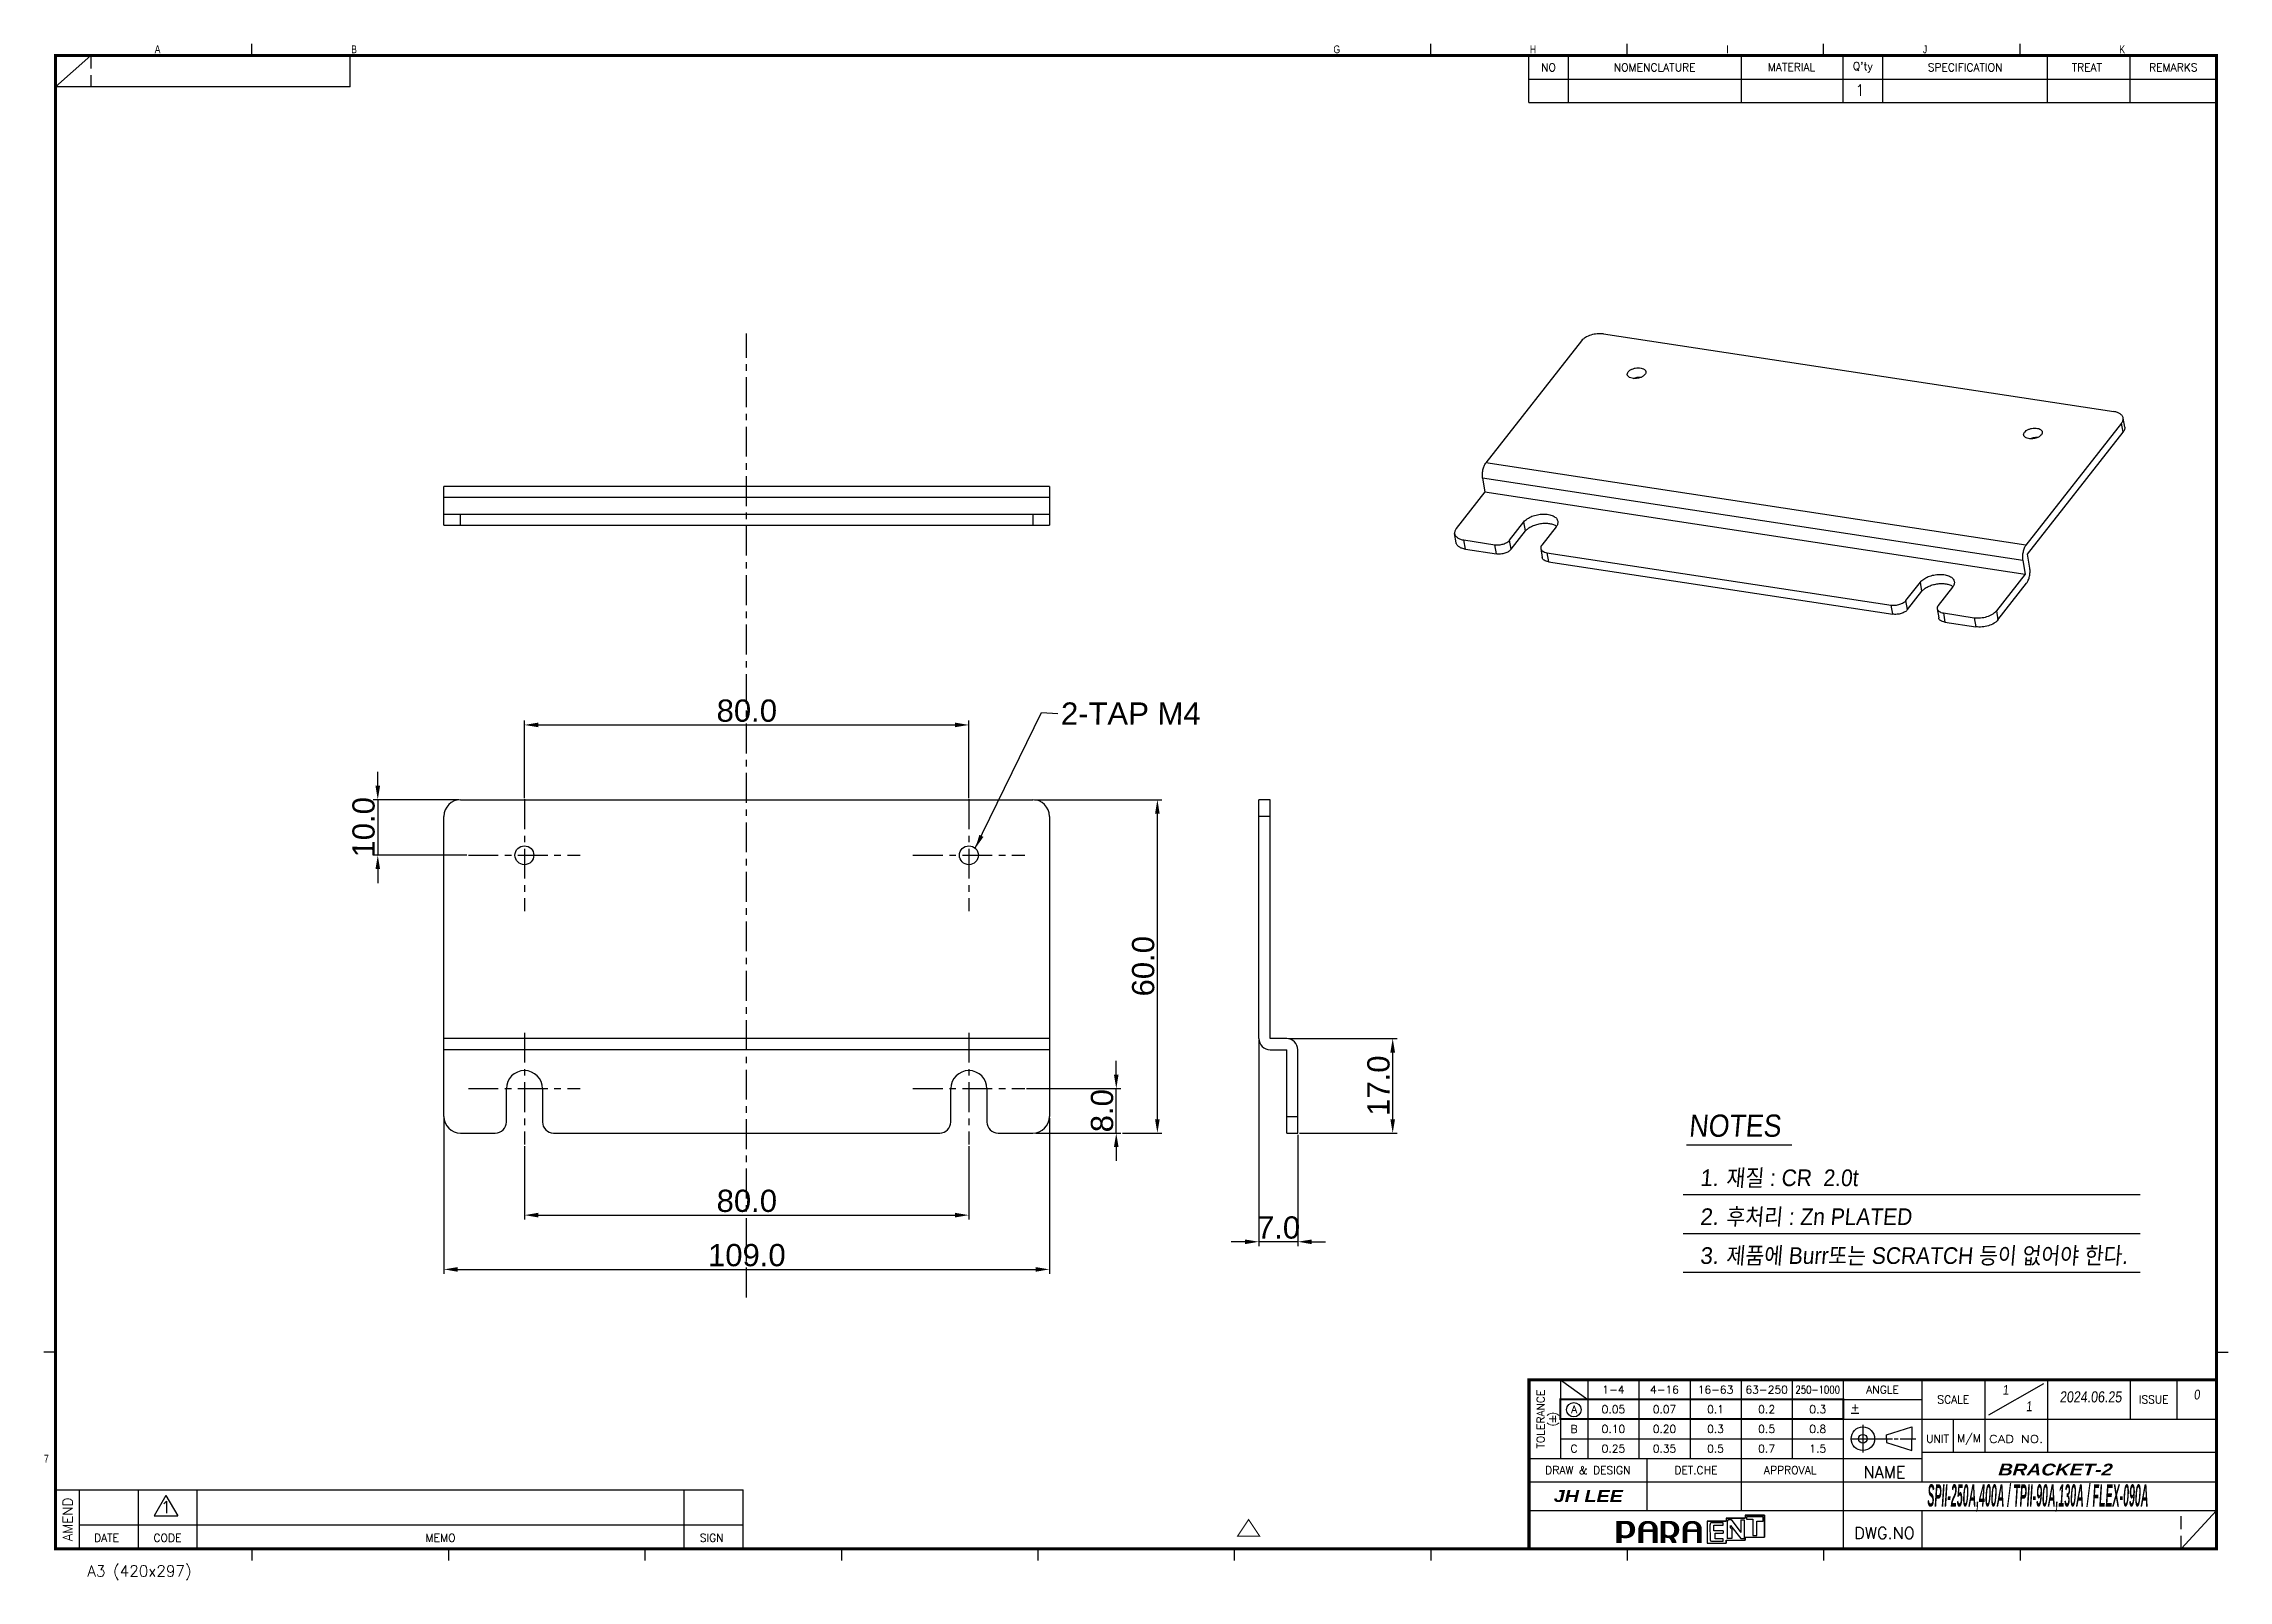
# Model space of a CAD drawing. Extents: x -425 to 6552, y -3049 to 3105.
# Drawn here: x 6159.3 to 6552.4, y -2554.1 to -2277.6 of the extents above; entities that cross this region are included whole.
import ezdxf
from ezdxf.enums import TextEntityAlignment as Align

# ---------------------------------------------------------------- set-up
doc = ezdxf.new("R2010")
doc.units = 0
doc.header["$PDMODE"] = 3
doc.header["$PDSIZE"] = 1.5
doc.linetypes.add('CENTER', pattern=[17.8, 10.75, -2.35, 2.35, -2.35])
doc.linetypes.add('HIDDEN', pattern=[3.525, 2.35, -1.175])
doc.layers.get('0').update_dxf_attribs({"linetype": 'CONTINUOUS'})
doc.layers.get('DEFPOINTS').update_dxf_attribs({"linetype": 'CONTINUOUS'})
for name, color, linetype in [('2', 2, 'CONTINUOUS'), ('3', 112, 'CENTER'), ('DIM', 1, 'CONTINUOUS')]:
    doc.layers.add(name, color=color, linetype=linetype)
doc.styles.add('A', font='GOTHIC.TTF')
doc.styles.add('HANGUL1', font='arial.ttf', dxfattribs={"width": 0.8, "oblique": 5, "height": 2.5})
doc.styles.add('N', font='arialbi.ttf', dxfattribs={"width": 0.8, "oblique": 5})
doc.styles.add('OMI-1', font='arial.ttf', dxfattribs={"oblique": 1})
doc.styles.add('SIM', font='simplex')
doc.styles.get("Standard").update_dxf_attribs({"font": 'gulim.ttc', "width": 0.8, "height": 2})
doc.dimstyles.new('1', dxfattribs={"dimtxt": 4, "dimasz": 2.5, "dimexe": 0.8, "dimexo": 0.3, "dimgap": 0.5, "dimtad": 1, "dimtoh": 1, "dimdec": 1, "dimzin": 0, "dimtxsty": 'OMI-1', "dimcen": 0, "dimclrd": 256, "dimclre": 256, "dimclrt": 256, "dimazin": 3, "dimtfac": 0.8, "dimtdec": 1, "dimtix": 1, "dimtmove": 0, "dimatfit": 3, "dimtolj": 1, "dimtzin": 0})

# ---------------------------------------------------------------- blocks, each defined once
blk = doc.blocks.new('L1')
at = {"const_width": 0.3}
blk.add_lwpolyline([(0, 10), (0, 5), (72, 5), (72, 10), (0, 10)], dxfattribs=at)
blk.add_circle((3.44, 7.38), 1.84)
blk = doc.blocks.new('*D8439')
at = {"layer": 'DEFPOINTS', "color": 0}
for p in [(6325.79, -2400.23), (6245.79, -2413.68), (6325.79, -2413.68)]:
    blk.add_point(p, dxfattribs=at)
at = {"layer": 'DIM'}
for p, q in [((6245.79, -2413.38), (6245.79, -2399.43)), ((6248.29, -2400.23), (6323.29, -2400.23)), ((6325.79, -2413.38), (6325.79, -2399.43))]:
    blk.add_line(p, q, dxfattribs=at)
for points in [[(6248.29, -2399.81), (6248.29, -2400.64), (6245.79, -2400.23)], [(6323.29, -2400.64), (6323.29, -2399.81), (6325.79, -2400.23)]]:
    blk.add_solid(points, dxfattribs=at)
at = {"layer": 'DIM', "insert": (6285.79, -2397.68), "char_height": 4, "attachment_point": 5, "style": 'OMI-1'}
blk.add_mtext('\\A1;80.0', dxfattribs=at)
blk = doc.blocks.new('*D8440')
at = {"layer": 'DEFPOINTS', "color": 0}
for p in [(6245.79, -2475.74), (6325.79, -2475.74), (6325.79, -2488.44)]:
    blk.add_point(p, dxfattribs=at)
at = {"layer": 'DIM'}
for p, q in [((6245.79, -2476.04), (6245.79, -2489.24)), ((6325.79, -2476.04), (6325.79, -2489.24)), ((6248.29, -2488.44), (6323.29, -2488.44))]:
    blk.add_line(p, q, dxfattribs=at)
for points in [[(6248.29, -2488.02), (6248.29, -2488.85), (6245.79, -2488.44)], [(6323.29, -2488.85), (6323.29, -2488.02), (6325.79, -2488.44)]]:
    blk.add_solid(points, dxfattribs=at)
at = {"layer": 'DIM', "insert": (6285.79, -2485.89), "char_height": 4, "attachment_point": 5, "style": 'OMI-1'}
blk.add_mtext('\\A1;80.0', dxfattribs=at)
blk = doc.blocks.new('*D8441')
at = {"layer": 'DEFPOINTS', "color": 0}
for p in [(6231.29, -2470.68), (6340.29, -2470.68), (6340.29, -2498.2)]:
    blk.add_point(p, dxfattribs=at)
at = {"layer": 'DIM'}
for p, q in [((6231.29, -2470.98), (6231.29, -2499)), ((6340.29, -2470.98), (6340.29, -2499)), ((6233.79, -2498.2), (6337.79, -2498.2))]:
    blk.add_line(p, q, dxfattribs=at)
for points in [[(6233.79, -2497.79), (6233.79, -2498.62), (6231.29, -2498.2)], [(6337.79, -2498.62), (6337.79, -2497.79), (6340.29, -2498.2)]]:
    blk.add_solid(points, dxfattribs=at)
at = {"layer": 'DIM', "insert": (6285.79, -2495.66), "char_height": 4, "attachment_point": 5, "style": 'OMI-1'}
blk.add_mtext('\\A1;109.0', dxfattribs=at)
blk = doc.blocks.new('*D8442')
at = {"layer": 'DEFPOINTS', "color": 0}
for p in [(6335.85, -2465.68), (6352.31, -2465.68), (6337.51, -2473.68)]:
    blk.add_point(p, dxfattribs=at)
at = {"layer": 'DIM'}
for p, q in [((6352.31, -2463.18), (6352.31, -2460.68)), ((6336.15, -2465.68), (6353.11, -2465.68)), ((6352.31, -2473.68), (6352.31, -2465.68)), ((6337.81, -2473.68), (6353.11, -2473.68)), ((6352.31, -2476.18), (6352.31, -2478.68))]:
    blk.add_line(p, q, dxfattribs=at)
for points in [[(6351.89, -2463.18), (6352.72, -2463.18), (6352.31, -2465.68)], [(6352.72, -2476.18), (6351.89, -2476.18), (6352.31, -2473.68)]]:
    blk.add_solid(points, dxfattribs=at)
at = {"layer": 'DIM', "insert": (6349.77, -2469.68), "char_height": 4, "attachment_point": 5, "rotation": 90, "style": 'OMI-1'}
blk.add_mtext('\\A1;8.0', dxfattribs=at)
blk = doc.blocks.new('*D8443')
at = {"layer": 'DEFPOINTS', "color": 0}
for p in [(6337.29, -2413.68), (6359.71, -2413.68), (6353.11, -2473.68)]:
    blk.add_point(p, dxfattribs=at)
at = {"layer": 'DIM'}
for p, q in [((6337.59, -2413.68), (6360.51, -2413.68)), ((6359.71, -2471.18), (6359.71, -2416.18)), ((6353.41, -2473.68), (6360.51, -2473.68))]:
    blk.add_line(p, q, dxfattribs=at)
for points in [[(6360.12, -2416.18), (6359.29, -2416.18), (6359.71, -2413.68)], [(6359.29, -2471.18), (6360.12, -2471.18), (6359.71, -2473.68)]]:
    blk.add_solid(points, dxfattribs=at)
at = {"layer": 'DIM', "insert": (6357.17, -2443.68), "char_height": 4, "attachment_point": 5, "rotation": 90, "style": 'OMI-1'}
blk.add_mtext('\\A1;60.0', dxfattribs=at)
blk = doc.blocks.new('*D8444')
at = {"layer": 'DEFPOINTS', "color": 0}
for p in [(6234.29, -2413.68), (6219.4, -2423.68), (6235.72, -2423.68)]:
    blk.add_point(p, dxfattribs=at)
at = {"layer": 'DIM'}
for p, q in [((6219.4, -2411.18), (6219.4, -2408.68)), ((6233.99, -2413.68), (6218.6, -2413.68)), ((6219.4, -2413.68), (6219.4, -2423.68)), ((6235.42, -2423.68), (6218.6, -2423.68)), ((6219.4, -2426.18), (6219.4, -2428.68))]:
    blk.add_line(p, q, dxfattribs=at)
for points in [[(6218.99, -2411.18), (6219.82, -2411.18), (6219.4, -2413.68)], [(6219.82, -2426.18), (6218.99, -2426.18), (6219.4, -2423.68)]]:
    blk.add_solid(points, dxfattribs=at)
at = {"layer": 'DIM', "insert": (6216.86, -2418.68), "char_height": 4, "attachment_point": 5, "rotation": 90, "style": 'OMI-1'}
blk.add_mtext('\\A1;10.0', dxfattribs=at)
blk = doc.blocks.new('*D8445')
at = {"layer": 'DEFPOINTS', "color": 0}
for p in [(6377.98, -2456.68), (6384.98, -2473.68), (6377.98, -2493.23)]:
    blk.add_point(p, dxfattribs=at)
at = {"layer": 'DIM'}
for p, q in [((6377.98, -2456.98), (6377.98, -2494.03)), ((6384.98, -2473.98), (6384.98, -2494.03)), ((6375.48, -2493.23), (6372.98, -2493.23)), ((6384.98, -2493.23), (6377.98, -2493.23)), ((6387.48, -2493.23), (6389.98, -2493.23))]:
    blk.add_line(p, q, dxfattribs=at)
for points in [[(6375.48, -2493.65), (6375.48, -2492.82), (6377.98, -2493.23)], [(6387.48, -2492.82), (6387.48, -2493.65), (6384.98, -2493.23)]]:
    blk.add_solid(points, dxfattribs=at)
at = {"layer": 'DIM', "insert": (6381.48, -2490.69), "char_height": 4, "attachment_point": 5, "style": 'OMI-1'}
blk.add_mtext('\\A1;7.0', dxfattribs=at)
blk = doc.blocks.new('*D8446')
at = {"layer": 'DEFPOINTS', "color": 0}
for p in [(6382.98, -2456.68), (6402.06, -2456.68), (6384.98, -2473.68)]:
    blk.add_point(p, dxfattribs=at)
at = {"layer": 'DIM'}
for p, q in [((6383.28, -2456.68), (6402.86, -2456.68)), ((6402.06, -2471.18), (6402.06, -2459.18)), ((6385.28, -2473.68), (6402.86, -2473.68))]:
    blk.add_line(p, q, dxfattribs=at)
for points in [[(6402.48, -2459.18), (6401.64, -2459.18), (6402.06, -2456.68)], [(6401.64, -2471.18), (6402.48, -2471.18), (6402.06, -2473.68)]]:
    blk.add_solid(points, dxfattribs=at)
at = {"layer": 'DIM', "insert": (6399.52, -2465.18), "char_height": 4, "attachment_point": 5, "rotation": 90, "style": 'OMI-1'}
blk.add_mtext('\\A1;17.0', dxfattribs=at)

msp = doc.modelspace()

# ---------------------------------------------------------------- hatches: boundary and pattern name
h = msp.add_hatch(color=256)
edge = h.paths.add_edge_path()
edge.add_spline(control_points=[(6444.56, -2545.79), (6444.41, -2545.96), (6444.19, -2546.07), (6443.85, -2546.07), (6443.77, -2546.07), (6443.65, -2546.06), (6443.5, -2546.03), (6443.36, -2546), (6443.28, -2545.92), (6443.24, -2545.89), (6443.24, -2545.83), (6443.24, -2544.1), (6443.24, -2544), (6443.34, -2544), (6443.88, -2544), (6443.88, -2544), (6444.2, -2544), (6444.41, -2544.08), (6444.56, -2544.26), (6444.71, -2544.43), (6444.76, -2544.73), (6444.76, -2544.99), (6444.76, -2545.26), (6444.71, -2545.62), (6444.56, -2545.79)], knot_values=[0, 0, 0, 0, 1, 1, 1, 2, 2, 2, 3, 3, 3, 4, 4, 4, 5, 5, 5, 6, 6, 6, 7, 7, 7, 8, 8, 8, 8], degree=3, periodic=0)
edge = h.paths.add_edge_path(flags=16)
edge.add_spline(control_points=[(6443.91, -2543.46), (6443.91, -2543.46), (6442.45, -2543.46), (6442.45, -2543.46), (6442.45, -2543.46), (6442.31, -2543.46), (6442.31, -2543.46), (6442.31, -2543.46), (6442.31, -2547.46), (6442.31, -2547.46), (6442.31, -2547.46), (6443.24, -2547.46), (6443.24, -2547.46), (6443.24, -2547.46), (6443.24, -2546.62), (6443.24, -2546.49), (6443.34, -2546.52), (6443.46, -2546.58), (6443.88, -2546.6), (6444.33, -2546.61), (6444.99, -2546.46), (6445.28, -2546.11), (6445.56, -2545.77), (6445.7, -2545.4), (6445.7, -2545), (6445.7, -2544.53), (6445.54, -2544.14), (6445.22, -2543.82), (6444.91, -2543.51), (6444.47, -2543.46), (6443.91, -2543.46)], knot_values=[0, 0, 0, 0, 1, 1, 1, 2, 2, 2, 3, 3, 3, 4, 4, 4, 5, 5, 5, 6, 6, 6, 7, 7, 7, 8, 8, 8, 9, 9, 9, 10, 10, 10, 10], degree=3, periodic=0)
h = msp.add_hatch(color=256)
edge = h.paths.add_edge_path()
edge.add_spline(control_points=[(6448.86, -2544.97), (6448.76, -2544.97), (6447.17, -2544.97), (6447.16, -2544.97), (6447.16, -2544.97), (6447.16, -2544.96), (6447.16, -2544.96), (6447.16, -2544.74), (6447.22, -2544.36), (6447.35, -2544.2), (6447.48, -2544.06), (6447.7, -2543.94), (6448, -2543.94), (6448.29, -2543.94), (6448.49, -2544.03), (6448.64, -2544.18), (6448.78, -2544.32), (6448.86, -2544.74), (6448.86, -2544.96), (6448.86, -2544.96), (6448.86, -2544.97), (6448.86, -2544.97)], knot_values=[0, 0, 0, 0, 1, 1, 1, 2, 2, 2, 3, 3, 3, 4, 4, 4, 5, 5, 5, 6, 6, 6, 7, 7, 7, 7], degree=3, periodic=0)
edge = h.paths.add_edge_path(flags=16)
edge.add_spline(control_points=[(6448, -2543.46), (6447.36, -2543.46), (6446.96, -2543.62), (6446.69, -2543.94), (6446.42, -2544.26), (6446.28, -2544.52), (6446.28, -2544.9), (6446.28, -2544.9), (6446.28, -2547.46), (6446.28, -2547.46), (6446.28, -2547.46), (6447.16, -2547.46), (6447.16, -2547.46), (6447.16, -2547.46), (6447.16, -2546.26), (6447.16, -2545.48), (6447.17, -2545.48), (6448.76, -2545.48), (6448.86, -2545.48), (6448.86, -2545.58), (6448.86, -2547.46), (6448.86, -2547.46), (6448.86, -2547.46), (6449.74, -2547.46), (6449.74, -2547.46), (6449.74, -2547.46), (6449.74, -2544.9), (6449.74, -2544.9), (6449.74, -2544.52), (6449.6, -2544.26), (6449.33, -2543.94), (6449.06, -2543.62), (6448.63, -2543.46), (6448, -2543.46)], knot_values=[0, 0, 0, 0, 1, 1, 1, 2, 2, 2, 3, 3, 3, 4, 4, 4, 5, 5, 5, 6, 6, 6, 7, 7, 7, 8, 8, 8, 9, 9, 9, 10, 10, 10, 11, 11, 11, 11], degree=3, periodic=0)
h = msp.add_hatch(color=256)
edge = h.paths.add_edge_path()
edge.add_spline(control_points=[(6452.47, -2545.83), (6452.29, -2546), (6452.07, -2546.09), (6451.76, -2546.09), (6451.67, -2546.09), (6451.56, -2546.07), (6451.46, -2546.04), (6451.36, -2546), (6451.17, -2545.9), (6451.14, -2545.88), (6451.14, -2545.82), (6451.14, -2544.07), (6451.14, -2543.97), (6451.24, -2543.97), (6451.84, -2543.97), (6451.84, -2543.97), (6452.12, -2543.97), (6452.28, -2544.11), (6452.46, -2544.29), (6452.63, -2544.47), (6452.72, -2544.77), (6452.72, -2545.01), (6452.72, -2545.28), (6452.66, -2545.66), (6452.47, -2545.83)], knot_values=[0, 0, 0, 0, 1, 1, 1, 2, 2, 2, 3, 3, 3, 4, 4, 4, 5, 5, 5, 6, 6, 6, 7, 7, 7, 8, 8, 8, 8], degree=3, periodic=0)
edge = h.paths.add_edge_path(flags=16)
edge.add_spline(control_points=[(6451.87, -2543.46), (6451.87, -2543.46), (6450.4, -2543.46), (6450.4, -2543.46), (6450.4, -2543.46), (6450.26, -2543.46), (6450.26, -2543.46), (6450.26, -2543.46), (6450.26, -2547.46), (6450.26, -2547.46), (6450.26, -2547.46), (6451.14, -2547.46), (6451.14, -2547.46), (6451.14, -2547.46), (6451.14, -2546.59), (6451.14, -2546.46), (6451.24, -2546.49), (6451.34, -2546.51), (6451.42, -2546.53), (6451.42, -2546.53), (6451.7, -2546.56), (6451.77, -2546.57), (6451.91, -2546.67), (6452.03, -2546.87), (6452.12, -2547.01), (6452.21, -2547.15), (6452.32, -2547.46), (6452.32, -2547.46), (6452.32, -2547.46), (6453.16, -2547.46), (6453.16, -2547.46), (6453.16, -2547.46), (6453.05, -2546.99), (6452.93, -2546.8), (6452.86, -2546.69), (6452.76, -2546.58), (6452.63, -2546.47), (6452.89, -2546.36), (6453.14, -2546.2), (6453.31, -2545.99), (6453.54, -2545.72), (6453.63, -2545.39), (6453.63, -2545.02), (6453.63, -2544.52), (6453.49, -2544.22), (6453.17, -2543.91), (6452.84, -2543.61), (6452.41, -2543.46), (6451.87, -2543.46)], knot_values=[0, 0, 0, 0, 1, 1, 1, 2, 2, 2, 3, 3, 3, 4, 4, 4, 5, 5, 5, 6, 6, 6, 7, 7, 7, 8, 8, 8, 9, 9, 9, 10, 10, 10, 11, 11, 11, 12, 12, 12, 13, 13, 13, 14, 14, 14, 15, 15, 15, 16, 16, 16, 16], degree=3, periodic=0)
h = msp.add_hatch(color=256)
edge = h.paths.add_edge_path()
edge.add_spline(control_points=[(6456.82, -2544.97), (6456.71, -2544.97), (6455.12, -2544.97), (6455.11, -2544.97), (6455.11, -2544.97), (6455.11, -2544.96), (6455.11, -2544.96), (6455.11, -2544.74), (6455.17, -2544.36), (6455.31, -2544.2), (6455.43, -2544.06), (6455.66, -2543.94), (6455.95, -2543.94), (6456.24, -2543.94), (6456.45, -2544.03), (6456.59, -2544.18), (6456.74, -2544.32), (6456.82, -2544.74), (6456.82, -2544.96), (6456.82, -2544.96), (6456.82, -2544.97), (6456.82, -2544.97)], knot_values=[0, 0, 0, 0, 1, 1, 1, 2, 2, 2, 3, 3, 3, 4, 4, 4, 5, 5, 5, 6, 6, 6, 7, 7, 7, 7], degree=3, periodic=0)
edge = h.paths.add_edge_path(flags=16)
edge.add_spline(control_points=[(6455.95, -2543.46), (6455.32, -2543.46), (6454.91, -2543.62), (6454.64, -2543.94), (6454.37, -2544.26), (6454.24, -2544.52), (6454.24, -2544.9), (6454.24, -2544.9), (6454.24, -2547.46), (6454.24, -2547.46), (6454.24, -2547.46), (6455.11, -2547.46), (6455.11, -2547.46), (6455.11, -2547.46), (6455.11, -2546.26), (6455.11, -2545.48), (6455.12, -2545.48), (6456.71, -2545.48), (6456.82, -2545.48), (6456.82, -2545.58), (6456.82, -2547.46), (6456.82, -2547.46), (6456.82, -2547.46), (6457.69, -2547.46), (6457.69, -2547.46), (6457.69, -2547.46), (6457.69, -2544.9), (6457.69, -2544.9), (6457.69, -2544.52), (6457.56, -2544.26), (6457.29, -2543.94), (6457.02, -2543.62), (6456.59, -2543.46), (6455.95, -2543.46)], knot_values=[0, 0, 0, 0, 1, 1, 1, 2, 2, 2, 3, 3, 3, 4, 4, 4, 5, 5, 5, 6, 6, 6, 7, 7, 7, 8, 8, 8, 9, 9, 9, 10, 10, 10, 11, 11, 11, 11], degree=3, periodic=0)

# ---------------------------------------------------------------- linework, layer by layer
for p, q in [((6161.4, -2285.42), (6167.76, -2279.76)), ((6196.75, -2279.76), (6196.75, -2277.64)), ((6214.43, -2285.42), (6214.43, -2279.76)), ((6408.9, -2279.76), (6408.9, -2277.64)), ((6426.58, -2288.25), (6426.58, -2279.76)), ((6433.65, -2279.76), (6433.65, -2288.25)), ((6444.25, -2279.76), (6444.25, -2277.64)), ((6464.76, -2279.76), (6464.76, -2288.25)), ((6479.61, -2279.76), (6479.61, -2277.64)), ((6483.15, -2288.25), (6483.15, -2279.76)), ((6490.22, -2279.76), (6490.22, -2288.25)), ((6514.97, -2279.76), (6514.97, -2277.64)), ((6519.92, -2288.25), (6519.92, -2279.76)), ((6534.77, -2288.25), (6534.77, -2279.76)), ((6426.58, -2284.01), (6550.33, -2284.01)), ((6214.43, -2285.42), (6161.4, -2285.42)), ((6426.58, -2288.25), (6550.33, -2288.25)), ((6454.31, -2484.72), (6536.58, -2484.72)), ((6454.31, -2491.72), (6536.58, -2491.72)), ((6454.31, -2498.72), (6536.58, -2498.72)), ((6161.4, -2513.12), (6159.28, -2513.12)), ((6550.33, -2513.12), (6552.45, -2513.12)), ((6432.23, -2518.07), (6437.18, -2521.61)), ((6432.23, -2518.07), (6432.23, -2532.21)), ((6437.18, -2518.07), (6437.18, -2532.21)), ((6446.38, -2518.07), (6446.38, -2532.21)), ((6455.57, -2518.07), (6455.57, -2532.21)), ((6464.76, -2518.07), (6464.76, -2541.61)), ((6473.95, -2518.07), (6473.95, -2532.21)), ((6483.15, -2518.07), (6483.15, -2548.48)), ((6497.29, -2518.07), (6497.29, -2536.46)), ((6508.6, -2518.07), (6508.6, -2531.11)), ((6519.21, -2518.78), (6509.31, -2524.43)), ((6519.92, -2518.07), (6519.92, -2531.11)), ((6534.77, -2518.07), (6534.77, -2525.14)), ((6543.25, -2525.14), (6543.25, -2518.07)), ((6432.23, -2521.61), (6497.29, -2521.61)), ((6484.56, -2524.08), (6485.98, -2524.08)), ((6432.23, -2525.14), (6550.33, -2525.14)), ((6486.68, -2526.2), (6486.68, -2531.15)), ((6490.93, -2527.97), (6495.52, -2526.56)), ((6490.93, -2528.68), (6490.93, -2527.97)), ((6495.52, -2526.56), (6495.52, -2528.68)), ((6502.95, -2525.14), (6502.95, -2531.11)), ((6432.23, -2528.68), (6483.15, -2528.68)), ((6484.56, -2528.68), (6491.99, -2528.68)), ((6490.93, -2528.68), (6490.93, -2529.38)), ((6490.93, -2529.38), (6495.52, -2530.8)), ((6492.34, -2528.68), (6493.05, -2528.68)), ((6493.4, -2528.68), (6496.23, -2528.68)), ((6495.52, -2530.8), (6495.52, -2528.68)), ((6497.29, -2531.11), (6550.33, -2531.11)), ((6426.58, -2532.21), (6497.29, -2532.21)), ((6447.79, -2532.21), (6447.79, -2541.61)), ((6161.4, -2537.87), (6285.15, -2537.87)), ((6165.64, -2537.87), (6165.64, -2548.48)), ((6176.25, -2537.87), (6176.25, -2548.48)), ((6181.27, -2538.86), (6179.15, -2542.57)), ((6181.27, -2538.86), (6183.39, -2542.57)), ((6186.85, -2537.87), (6186.85, -2548.48)), ((6274.54, -2548.48), (6274.54, -2537.87)), ((6285.15, -2548.48), (6285.15, -2537.87)), ((6426.58, -2536.46), (6483.15, -2536.46)), ((6483.15, -2536.46), (6550.33, -2536.46)), ((6179.15, -2542.57), (6183.39, -2542.57)), ((6426.58, -2541.61), (6550.33, -2541.61)), ((6462.08, -2543.48), (6458.63, -2543.48)), ((6458.63, -2543.48), (6458.63, -2547.46)), ((6461.54, -2543.81), (6459.45, -2543.81)), ((6461.54, -2544.23), (6461.54, -2543.81)), ((6465.52, -2542.95), (6462.08, -2542.95)), ((6462.08, -2542.95), (6462.08, -2543.48)), ((6462.28, -2543.5), (6462.28, -2546.61)), ((6462.56, -2543.21), (6462.97, -2543.21)), ((6462.97, -2543.21), (6464.73, -2545.55)), ((6464.72, -2543.26), (6465.32, -2543.26)), ((6464.72, -2543.26), (6464.73, -2545.55)), ((6465.32, -2543.26), (6465.32, -2546.61)), ((6468.97, -2542.42), (6465.52, -2542.42)), ((6465.52, -2542.42), (6465.52, -2542.95)), ((6468.76, -2542.71), (6465.74, -2542.71)), ((6465.74, -2542.71), (6465.74, -2543.14)), ((6465.74, -2543.14), (6466.89, -2543.14)), ((6466.89, -2543.14), (6466.9, -2546.1)), ((6467.59, -2546.1), (6467.6, -2543.53)), ((6467.6, -2543.53), (6468.76, -2543.53)), ((6468.76, -2543.53), (6468.76, -2542.71)), ((6468.97, -2546.39), (6468.97, -2542.42)), ((6497.29, -2541.61), (6497.29, -2548.48)), ((6543.96, -2548.48), (6550.33, -2541.61)), ((6285.15, -2544.23), (6165.64, -2544.23)), ((6458.63, -2547.46), (6462.08, -2547.46)), ((6459.16, -2544.09), (6459.17, -2546.84)), ((6459.45, -2547.12), (6461.54, -2547.12)), ((6459.84, -2545.26), (6459.84, -2544.23)), ((6459.84, -2544.23), (6461.54, -2544.23)), ((6461.54, -2545.26), (6459.84, -2545.26)), ((6460.12, -2546.7), (6460.12, -2545.68)), ((6460.12, -2545.68), (6461.54, -2545.68)), ((6461.54, -2546.7), (6460.12, -2546.7)), ((6461.54, -2545.26), (6461.54, -2545.68)), ((6461.54, -2547.12), (6461.54, -2546.7)), ((6462.08, -2547.46), (6462.08, -2546.93)), ((6462.08, -2546.93), (6465.52, -2546.93)), ((6463.11, -2546.61), (6462.28, -2546.61)), ((6462.88, -2544.26), (6464.72, -2546.62)), ((6462.88, -2544.69), (6462.88, -2544.26)), ((6462.88, -2544.69), (6463.1, -2544.96)), ((6463.1, -2544.96), (6463.11, -2546.61)), ((6464.72, -2546.62), (6465.32, -2546.61)), ((6465.52, -2546.93), (6465.52, -2546.39)), ((6465.52, -2546.39), (6468.97, -2546.39)), ((6466.9, -2546.1), (6467.59, -2546.1)), ((6196.75, -2548.48), (6196.75, -2550.6)), ((6232.11, -2548.48), (6232.11, -2550.6)), ((6267.47, -2548.48), (6267.47, -2550.6)), ((6302.83, -2548.48), (6302.83, -2550.6)), ((6338.18, -2548.48), (6338.18, -2550.6)), ((6373.54, -2548.48), (6373.54, -2550.6)), ((6408.9, -2548.48), (6408.9, -2550.6)), ((6444.25, -2548.48), (6444.25, -2550.6)), ((6479.61, -2548.48), (6479.61, -2550.6)), ((6514.97, -2548.48), (6514.97, -2550.6))]:
    msp.add_line(p, q)
at = {"linetype": 'HIDDEN'}
for p, q in [((6167.76, -2279.76), (6167.76, -2285.42)), ((6543.96, -2548.48), (6543.96, -2541.61))]:
    msp.add_line(p, q, dxfattribs=at)
at = {"color": 7, "linetype": 'CONTINUOUS'}
for p, q in [((6436.03, -2331.12), (6418.82, -2353.09)), ((6439.99, -2329.88), (6531.85, -2343.85)), ((6533.24, -2345.91), (6516.02, -2367.87)), ((6533.51, -2347.55), (6533.24, -2345.91)), ((6533.8, -2346.65), (6533.52, -2345)), ((6516.3, -2369.52), (6533.51, -2347.55)), ((6516.02, -2367.87), (6418.82, -2353.09)), ((6231.29, -2364.31), (6231.29, -2357.31)), ((6340.29, -2357.31), (6231.29, -2357.31)), ((6340.29, -2357.31), (6340.29, -2364.31)), ((6418.66, -2358.31), (6413.49, -2364.9)), ((6418.24, -2355.84), (6418.66, -2358.31)), ((6515.44, -2370.62), (6418.24, -2355.84)), ((6418.66, -2358.31), (6515.86, -2373.09)), ((6340.29, -2359.31), (6231.29, -2359.31)), ((6231.29, -2362.31), (6340.29, -2362.31)), ((6234.29, -2364.31), (6234.29, -2362.31)), ((6337.29, -2362.31), (6337.29, -2364.31)), ((6231.29, -2364.31), (6340.29, -2364.31)), ((6413.49, -2367.46), (6413.21, -2365.81)), ((6423.1, -2366.98), (6425.68, -2363.68)), ((6423.38, -2368.62), (6425.96, -2365.33)), ((6425.96, -2365.33), (6425.68, -2363.68)), ((6431.47, -2364.56), (6428.89, -2367.86)), ((6415.16, -2368.6), (6414.88, -2366.95)), ((6414.88, -2366.95), (6420.45, -2367.8)), ((6415.16, -2368.6), (6420.73, -2369.45)), ((6420.73, -2369.45), (6420.45, -2367.8)), ((6423.38, -2368.62), (6423.1, -2366.98)), ((6428.7, -2368.46), (6428.98, -2370.11)), ((6429.82, -2369.23), (6430.1, -2370.88)), ((6429.82, -2369.23), (6491.8, -2378.65)), ((6515.44, -2370.62), (6515.86, -2373.09)), ((6516.72, -2372), (6516.3, -2369.52)), ((6430.1, -2370.88), (6492.08, -2380.3)), ((6494.44, -2377.83), (6497.02, -2374.53)), ((6497.3, -2376.18), (6497.02, -2374.53)), ((6515.86, -2373.09), (6510.7, -2379.69)), ((6510.98, -2381.33), (6516.14, -2374.74)), ((6492.08, -2380.3), (6491.8, -2378.65)), ((6494.72, -2379.48), (6494.44, -2377.83)), ((6494.72, -2379.48), (6497.3, -2376.18)), ((6502.82, -2375.41), (6500.24, -2378.71)), ((6500.05, -2379.31), (6500.33, -2380.96)), ((6501.16, -2380.08), (6506.73, -2380.93)), ((6501.16, -2380.08), (6501.44, -2381.73)), ((6501.44, -2381.73), (6507.01, -2382.57)), ((6506.73, -2380.93), (6507.01, -2382.57)), ((6510.7, -2379.69), (6510.98, -2381.33)), ((6234.29, -2413.68), (6337.29, -2413.68)), ((6377.98, -2456.68), (6377.98, -2413.68)), ((6379.98, -2413.68), (6377.98, -2413.68)), ((6379.98, -2456.68), (6379.98, -2413.68)), ((6231.29, -2470.68), (6231.29, -2416.68)), ((6340.29, -2416.68), (6340.29, -2470.68)), ((6379.98, -2416.68), (6377.98, -2416.68)), ((6340.29, -2456.68), (6231.29, -2456.68)), ((6382.98, -2456.68), (6379.98, -2456.68)), ((6340.29, -2458.68), (6231.29, -2458.68)), ((6379.98, -2458.68), (6382.98, -2458.68)), ((6382.98, -2473.68), (6382.98, -2458.68)), ((6384.98, -2473.68), (6384.98, -2458.68)), ((6242.54, -2471.68), (6242.54, -2465.68)), ((6249.04, -2465.68), (6249.04, -2471.68)), ((6322.54, -2471.68), (6322.54, -2465.68)), ((6329.04, -2465.68), (6329.04, -2471.68)), ((6382.98, -2470.68), (6384.98, -2470.68)), ((6234.29, -2473.68), (6240.54, -2473.68)), ((6251.04, -2473.68), (6320.54, -2473.68)), ((6331.04, -2473.68), (6337.29, -2473.68)), ((6382.98, -2473.68), (6384.98, -2473.68))]:
    msp.add_line(p, q, dxfattribs=at)
at = {"color": 3}
for p, q in [((6458.63, -2543.48), (6458.63, -2547.46)), ((6458.63, -2543.48), (6462.08, -2543.48)), ((6462.08, -2542.95), (6462.08, -2543.48)), ((6462.08, -2542.95), (6465.52, -2542.95)), ((6465.52, -2542.42), (6465.52, -2542.95)), ((6465.52, -2542.42), (6468.97, -2542.42)), ((6468.97, -2542.42), (6468.97, -2546.39)), ((6458.63, -2547.46), (6462.08, -2547.46)), ((6462.08, -2546.93), (6462.08, -2547.46)), ((6462.08, -2546.93), (6465.52, -2546.93)), ((6465.52, -2546.39), (6465.52, -2546.93)), ((6465.52, -2546.39), (6468.97, -2546.39))]:
    msp.add_line(p, q, dxfattribs=at)
for points, const_width in [([(6550.33, -2279.76), (6161.4, -2279.76), (6161.4, -2548.48), (6550.33, -2548.48)], 0.566), ([(6376.13, -2543.22), (6378.13, -2546.22), (6374.13, -2546.22)], 0.2)]:
    msp.add_lwpolyline(points, close=True, dxfattribs=dict(const_width=const_width))
for points, const_width in [([(6550.33, -2518.07), (6426.58, -2518.07), (6426.58, -2548.48)], 0.566), ([(6432.23, -2521.61), (6432.23, -2525.14), (6483.15, -2525.14), (6483.15, -2521.61), (6432.23, -2521.61)], 0.354)]:
    msp.add_lwpolyline(points, dxfattribs=dict(const_width=const_width))
at = {"color": 7, "linetype": 'CONTINUOUS'}
for centre in [(6245.79, -2423.68), (6325.79, -2423.68)]:
    msp.add_circle(centre, 1.7, dxfattribs=at)
for radius in [2.12, 0.791]:
    msp.add_circle((6486.68, -2528.68), radius)
for centre, radius, start, end in [((6234.29, -2416.68), 3, 90, 180), ((6337.29, -2416.68), 3, 0, 90), ((6379.98, -2456.68), 2, 180, 270), ((6382.98, -2458.68), 2, 0, 90), ((6245.79, -2465.68), 3.25, 0, 180), ((6325.79, -2465.68), 3.25, 0, 180), ((6234.29, -2470.68), 3, 180, 270), ((6240.54, -2471.68), 2, 270, 0), ((6251.04, -2471.68), 2, 180, 270), ((6320.54, -2471.68), 2, 270, 0), ((6331.04, -2471.68), 2, 180, 270), ((6337.29, -2470.68), 3, 270, 0)]:
    msp.add_arc(centre, radius, start, end, dxfattribs=at)
for centre, start, end in [((6459.45, -2544.09), 89.9532, 180.0946), ((6462.56, -2543.5), 90.2374, 180), ((6459.45, -2546.84), 180.0946, 270.0249)]:
    msp.add_arc(centre, 0.283, start, end)
for points, knots in [([(6439.99, -2329.88), (6439.62, -2329.82), (6438.85, -2329.81), (6437.74, -2330.03), (6436.89, -2330.39), (6436.34, -2330.79), (6436.12, -2331.01), (6436.03, -2331.12)], [0, 0, 0, 0, 0.260497, 0.531894, 0.785717, 0.8988, 1, 1, 1, 1]), ([(6444.27, -2337.22), (6444.26, -2337.13), (6444.28, -2336.94), (6444.37, -2336.78), (6444.43, -2336.7)], [0, 0, 0, 0, 0.466462, 1, 1, 1, 1]), ([(6447.46, -2337.16), (6447.38, -2337.27), (6447.14, -2337.48), (6446.7, -2337.7), (6446.19, -2337.85), (6445.66, -2337.91), (6445.15, -2337.87), (6444.78, -2337.76), (6444.54, -2337.62), (6444.41, -2337.5), (6444.31, -2337.37), (6444.28, -2337.27), (6444.27, -2337.22)], [0, 0, 0, 0, 0.115838, 0.251448, 0.399297, 0.548961, 0.689663, 0.81259, 0.866071, 0.914327, 0.958363, 1, 1, 1, 1]), ([(6444.43, -2336.7), (6444.52, -2336.59), (6444.76, -2336.39), (6445.19, -2336.16), (6445.7, -2336.01), (6446.24, -2335.95), (6446.74, -2335.99), (6447.12, -2336.1), (6447.35, -2336.24), (6447.49, -2336.36), (6447.58, -2336.5), (6447.62, -2336.6), (6447.62, -2336.65)], [0, 0, 0, 0, 0.115838, 0.251448, 0.399297, 0.548961, 0.689663, 0.81259, 0.866071, 0.914327, 0.958363, 1, 1, 1, 1]), ([(6445.35, -2337.88), (6445.58, -2337.78), (6446.07, -2337.63), (6446.58, -2337.61), (6446.83, -2337.63)], [0, 0, 0, 0, 0.500025, 1, 1, 1, 1]), ([(6447.62, -2336.65), (6447.64, -2336.73), (6447.62, -2336.92), (6447.52, -2337.08), (6447.46, -2337.16)], [0, 0, 0, 0, 0.466462, 1, 1, 1, 1]), ([(6515.78, -2347.55), (6515.86, -2347.44), (6516.1, -2347.24), (6516.54, -2347.01), (6517.05, -2346.86), (6517.58, -2346.81), (6518.09, -2346.84), (6518.46, -2346.95), (6518.7, -2347.09), (6518.83, -2347.21), (6518.93, -2347.35), (6518.96, -2347.45), (6518.97, -2347.5)], [0, 0, 0, 0, 0.115838, 0.251448, 0.399297, 0.548961, 0.689663, 0.81259, 0.866071, 0.914327, 0.958363, 1, 1, 1, 1]), ([(6533.52, -2345), (6533.51, -2344.93), (6533.46, -2344.79), (6533.31, -2344.52), (6532.99, -2344.23), (6532.47, -2343.98), (6532.07, -2343.88), (6531.85, -2343.85)], [0, 0, 0, 0, 0.098862, 0.201377, 0.427812, 0.693965, 1, 1, 1, 1]), ([(6533.24, -2345.91), (6533.34, -2345.77), (6533.47, -2345.55), (6533.54, -2345.22), (6533.53, -2345.07), (6533.52, -2345)], [0, 0, 0, 0, 0.531845, 0.770652, 1, 1, 1, 1]), ([(6533.8, -2346.65), (6533.81, -2346.72), (6533.82, -2346.87), (6533.75, -2347.2), (6533.62, -2347.42), (6533.51, -2347.55)], [0, 0, 0, 0, 0.229348, 0.468155, 1, 1, 1, 1]), ([(6515.62, -2348.07), (6515.6, -2347.98), (6515.62, -2347.79), (6515.72, -2347.63), (6515.78, -2347.55)], [0, 0, 0, 0, 0.466462, 1, 1, 1, 1]), ([(6518.81, -2348.01), (6518.72, -2348.12), (6518.48, -2348.33), (6518.05, -2348.55), (6517.54, -2348.7), (6517, -2348.76), (6516.5, -2348.72), (6516.12, -2348.61), (6515.89, -2348.47), (6515.75, -2348.35), (6515.66, -2348.22), (6515.62, -2348.12), (6515.62, -2348.07)], [0, 0, 0, 0, 0.115838, 0.251448, 0.399297, 0.548961, 0.689663, 0.81259, 0.866071, 0.914327, 0.958363, 1, 1, 1, 1]), ([(6516.7, -2348.73), (6516.92, -2348.63), (6517.41, -2348.48), (6517.92, -2348.46), (6518.17, -2348.48)], [0, 0, 0, 0, 0.500025, 1, 1, 1, 1]), ([(6518.97, -2347.5), (6518.98, -2347.58), (6518.96, -2347.77), (6518.87, -2347.94), (6518.81, -2348.01)], [0, 0, 0, 0, 0.466462, 1, 1, 1, 1]), ([(6418.24, -2355.84), (6418.2, -2355.6), (6418.18, -2355.1), (6418.27, -2354.35), (6418.45, -2353.76), (6418.64, -2353.34), (6418.76, -2353.17), (6418.82, -2353.09)], [0, 0, 0, 0, 0.249504, 0.520962, 0.781094, 0.897296, 1, 1, 1, 1]), ([(6425.68, -2363.68), (6425.84, -2363.47), (6426.3, -2363.08), (6427.13, -2362.65), (6428.1, -2362.37), (6429.13, -2362.25), (6430.09, -2362.32), (6430.81, -2362.53), (6431.26, -2362.8), (6431.52, -2363.03), (6431.7, -2363.29), (6431.76, -2363.48), (6431.78, -2363.58)], [0, 0, 0, 0, 0.115838, 0.251447, 0.399294, 0.548959, 0.68966, 0.812584, 0.866071, 0.914323, 0.958359, 1, 1, 1, 1]), ([(6413.49, -2364.9), (6413.39, -2365.04), (6413.26, -2365.26), (6413.19, -2365.58), (6413.2, -2365.73), (6413.21, -2365.81)], [0, 0, 0, 0, 0.531845, 0.770652, 1, 1, 1, 1]), ([(6413.21, -2365.81), (6413.22, -2365.88), (6413.26, -2366.02), (6413.42, -2366.29), (6413.74, -2366.58), (6414.26, -2366.83), (6414.66, -2366.92), (6414.88, -2366.95)], [0, 0, 0, 0, 0.098862, 0.201377, 0.427812, 0.693965, 1, 1, 1, 1]), ([(6425.96, -2365.33), (6426.09, -2365.16), (6426.43, -2364.84), (6427.07, -2364.46), (6427.82, -2364.17), (6428.64, -2363.98), (6429.48, -2363.91), (6430.27, -2363.97), (6430.97, -2364.14), (6431.38, -2364.34), (6431.55, -2364.47)], [0, 0, 0, 0, 0.10685, 0.229532, 0.364119, 0.504722, 0.644602, 0.777121, 0.896701, 1, 1, 1, 1]), ([(6431.78, -2363.58), (6431.79, -2363.66), (6431.8, -2363.82), (6431.73, -2364.17), (6431.59, -2364.41), (6431.47, -2364.56)], [0, 0, 0, 0, 0.229349, 0.468155, 1, 1, 1, 1]), ([(6415.16, -2368.6), (6414.94, -2368.57), (6414.54, -2368.48), (6414.02, -2368.23), (6413.7, -2367.94), (6413.54, -2367.67), (6413.5, -2367.53), (6413.49, -2367.46)], [0, 0, 0, 0, 0.306035, 0.572188, 0.798623, 0.901138, 1, 1, 1, 1]), ([(6420.45, -2367.8), (6420.7, -2367.84), (6421.21, -2367.85), (6421.96, -2367.7), (6422.61, -2367.42), (6422.97, -2367.14), (6423.1, -2366.98)], [0, 0, 0, 0, 0.260709, 0.532328, 0.786358, 1, 1, 1, 1]), ([(6423.38, -2368.62), (6423.25, -2368.79), (6422.89, -2369.07), (6422.24, -2369.35), (6421.49, -2369.5), (6420.98, -2369.49), (6420.73, -2369.45)], [0, 0, 0, 0, 0.213642, 0.467672, 0.739291, 1, 1, 1, 1]), ([(6428.89, -2367.86), (6428.82, -2367.95), (6428.71, -2368.14), (6428.69, -2368.36), (6428.7, -2368.46)], [0, 0, 0, 0, 0.533589, 1, 1, 1, 1]), ([(6428.7, -2368.46), (6428.72, -2368.56), (6428.81, -2368.75), (6429.06, -2368.98), (6429.4, -2369.14), (6429.67, -2369.2), (6429.82, -2369.23)], [0, 0, 0, 0, 0.20036, 0.427083, 0.693575, 1, 1, 1, 1]), ([(6430.1, -2370.88), (6429.95, -2370.85), (6429.68, -2370.79), (6429.34, -2370.63), (6429.09, -2370.4), (6429, -2370.21), (6428.98, -2370.11)], [0, 0, 0, 0, 0.306425, 0.572917, 0.79964, 1, 1, 1, 1]), ([(6516.02, -2367.87), (6515.96, -2367.95), (6515.85, -2368.13), (6515.65, -2368.54), (6515.48, -2369.14), (6515.38, -2369.88), (6515.4, -2370.39), (6515.44, -2370.62)], [0, 0, 0, 0, 0.102704, 0.218906, 0.479038, 0.750496, 1, 1, 1, 1]), ([(6497.02, -2374.53), (6497.19, -2374.32), (6497.64, -2373.93), (6498.47, -2373.5), (6499.45, -2373.22), (6500.47, -2373.1), (6501.44, -2373.17), (6502.15, -2373.39), (6502.61, -2373.65), (6502.86, -2373.88), (6503.04, -2374.14), (6503.11, -2374.33), (6503.12, -2374.43)], [0, 0, 0, 0, 0.115838, 0.251447, 0.399294, 0.548959, 0.68966, 0.812584, 0.866071, 0.914323, 0.958359, 1, 1, 1, 1]), ([(6503.12, -2374.43), (6503.14, -2374.51), (6503.15, -2374.68), (6503.08, -2375.02), (6502.93, -2375.27), (6502.82, -2375.41)], [0, 0, 0, 0, 0.229349, 0.468155, 1, 1, 1, 1]), ([(6516.14, -2374.74), (6516.2, -2374.67), (6516.32, -2374.49), (6516.52, -2374.08), (6516.69, -2373.48), (6516.79, -2372.73), (6516.76, -2372.23), (6516.72, -2372)], [0, 0, 0, 0, 0.102704, 0.218906, 0.479038, 0.750496, 1, 1, 1, 1]), ([(6491.8, -2378.65), (6492.04, -2378.69), (6492.56, -2378.7), (6493.3, -2378.55), (6493.96, -2378.27), (6494.31, -2377.99), (6494.44, -2377.83)], [0, 0, 0, 0, 0.260709, 0.532328, 0.786358, 1, 1, 1, 1]), ([(6497.3, -2376.18), (6497.43, -2376.01), (6497.78, -2375.69), (6498.41, -2375.31), (6499.17, -2375.02), (6499.99, -2374.83), (6500.82, -2374.76), (6501.62, -2374.82), (6502.32, -2374.99), (6502.73, -2375.2), (6502.89, -2375.32)], [0, 0, 0, 0, 0.10685, 0.229532, 0.364119, 0.504722, 0.644602, 0.777121, 0.896701, 1, 1, 1, 1]), ([(6494.72, -2379.48), (6494.59, -2379.64), (6494.24, -2379.92), (6493.58, -2380.2), (6492.84, -2380.35), (6492.32, -2380.34), (6492.08, -2380.3)], [0, 0, 0, 0, 0.213642, 0.467672, 0.739291, 1, 1, 1, 1]), ([(6500.24, -2378.71), (6500.17, -2378.8), (6500.05, -2378.99), (6500.03, -2379.21), (6500.05, -2379.31)], [0, 0, 0, 0, 0.533589, 1, 1, 1, 1]), ([(6500.05, -2379.31), (6500.06, -2379.41), (6500.15, -2379.6), (6500.4, -2379.83), (6500.75, -2379.99), (6501.02, -2380.06), (6501.16, -2380.08)], [0, 0, 0, 0, 0.20036, 0.427083, 0.693575, 1, 1, 1, 1]), ([(6501.44, -2381.73), (6501.3, -2381.71), (6501.03, -2381.64), (6500.68, -2381.48), (6500.43, -2381.25), (6500.34, -2381.06), (6500.33, -2380.96)], [0, 0, 0, 0, 0.306425, 0.572917, 0.79964, 1, 1, 1, 1]), ([(6506.73, -2380.93), (6507.1, -2380.98), (6507.88, -2380.99), (6508.99, -2380.78), (6509.84, -2380.41), (6510.39, -2380.02), (6510.61, -2379.8), (6510.7, -2379.69)], [0, 0, 0, 0, 0.260497, 0.531894, 0.785717, 0.8988, 1, 1, 1, 1]), ([(6510.98, -2381.33), (6510.89, -2381.45), (6510.67, -2381.67), (6510.12, -2382.06), (6509.27, -2382.43), (6508.16, -2382.64), (6507.38, -2382.63), (6507.01, -2382.57)], [0, 0, 0, 0, 0.1012, 0.214283, 0.468106, 0.739503, 1, 1, 1, 1])]:
    msp.add_open_spline(points, degree=3, knots=knots, dxfattribs=at)
at = {"layer": '2'}
msp.add_lwpolyline([(6454.91, -2475.8), (6473.91, -2475.8)], dxfattribs=at)
at = {"layer": '3', "linetype": 'CENTER', "ltscale": 0.5}
for p, q in [((6285.79, -2503.25), (6285.79, -2329.8)), ((6245.79, -2413.61), (6245.79, -2433.74)), ((6325.79, -2413.61), (6325.79, -2433.74)), ((6235.72, -2423.68), (6255.85, -2423.68)), ((6315.72, -2423.68), (6335.85, -2423.68)), ((6245.79, -2455.61), (6245.79, -2475.74)), ((6325.79, -2455.61), (6325.79, -2475.74)), ((6235.72, -2465.68), (6255.85, -2465.68)), ((6315.72, -2465.68), (6335.85, -2465.68))]:
    msp.add_line(p, q, dxfattribs=at)

# ---------------------------------------------------------------- block references
at = {"xscale": 0.7071428571428572, "yscale": 0.7071428571428572, "zscale": 0.7071428571428572}
msp.add_blockref('L1', (6432.23, -2528.68), dxfattribs=at)

# ---------------------------------------------------------------- texts
at = {"width": 0.85}
for s, p in [('A', (6179.25, -2279.36)), ('B', (6214.61, -2279.36)), ('G', (6391.39, -2279.36)), ('H', (6426.75, -2279.36)), ('I', (6462.11, -2279.36)), ('J', (6497.47, -2279.36)), ('K', (6532.82, -2279.36)), ('7', (6159.32, -2532.98))]:
    msp.add_text(s, height=1.41, dxfattribs=at).set_placement(p)
at = {"style": 'SIM'}
for s, height, p in [('NO', 1.414, (6430.11, -2281.91)), ('NOMENCLATURE', 1.4143, (6449.2, -2281.91)), ("Q'ty", 1.414, (6486.68, -2281.91)), ('SPECIFICATION', 1.4143, (6505.07, -2281.91)), ('TREAT', 1.414, (6526.99, -2281.91)), ('REMARKS', 1.414, (6542.55, -2281.91)), ('1', 2, (6486.16, -2286.01)), ('1-4', 1.414, (6441.78, -2519.84)), ('4-16', 1.414, (6450.97, -2519.84)), ('16-63', 1.414, (6460.16, -2519.84)), ('63-250', 1.414, (6469.36, -2519.84)), ('ANGLE', 1.414, (6490.22, -2519.84)), ('A', 1.41, (6434.71, -2523.37)), ('0.05', 1.414, (6441.78, -2523.37)), ('0.07', 1.414, (6450.97, -2523.37)), ('0.1', 1.414, (6460.16, -2523.37)), ('0.2', 1.414, (6469.36, -2523.37)), ('0.3', 1.414, (6478.55, -2523.37)), ('SCALE', 1.414, (6502.95, -2521.61)), ('ISSUE', 1.414, (6539.01, -2521.61)), ('B', 1.41, (6434.71, -2526.91)), ('0.10', 1.414, (6441.78, -2526.91)), ('0.20', 1.414, (6450.97, -2526.91)), ('0.3', 1.414, (6460.16, -2526.91)), ('0.5', 1.414, (6469.36, -2526.91)), ('0.8', 1.414, (6478.55, -2526.91)), ('UNIT', 1.414, (6500.12, -2528.68)), ('M/M', 1.414, (6505.78, -2528.68)), ('C', 1.41, (6434.71, -2530.45)), ('0.25', 1.414, (6441.78, -2530.45)), ('0.35', 1.414, (6450.97, -2530.45)), ('0.5', 1.414, (6460.16, -2530.45)), ('0.7', 1.414, (6469.36, -2530.45)), ('1.5', 1.414, (6478.55, -2530.45)), ('DRAW & DESIGN', 1.4143, (6437.18, -2534.33)), ('DET.CHE', 1.414, (6456.63, -2534.33)), ('APPROVAL', 1.414, (6473.6, -2534.33)), ('NAME', 2.121, (6490.57, -2534.69)), ('1', 2.12, (6181.27, -2540.98)), ('DATE', 1.414, (6170.59, -2546.51)), ('CODE', 1.414, (6181.55, -2546.51)), ('MEMO', 1.414, (6230.7, -2546.51)), ('SIGN', 1.414, (6279.49, -2546.51)), ('DWG.NO', 2.121, (6490.57, -2545.65))]:
    msp.add_text(s, height=height, dxfattribs=at).set_placement(p, align=Align.MIDDLE)
for s, height, p in [('MATERIAL', 1.414, (6473.85, -2282.57)), ('+', 1.41, (6485.27, -2523.73))]:
    msp.add_text(s, height=height, dxfattribs=at).set_placement(p, align=Align.CENTER)
at = {"oblique": 5}
for s, height, style, width, p in [('NOTES', 4, 'A', 0.9, (6455.31, -2474.34)), ('재질 : CR  2.0t', 3, 'HANGUL1', 0.9, (6462.03, -2483.22)), ('후처리 : Zn PLATED', 3, 'HANGUL1', 0.9, (6462.03, -2490.22)), ('제품에 Burr또는 SCRATCH 등이 없어야 한다.', 3, 'HANGUL1', 0.9, (6462.03, -2497.22)), ('1', 1.77, 'OMI-1', 0.8, (6511.82, -2520.77)), ('1', 1.77, 'OMI-1', 0.8, (6516.03, -2523.72)), ('BRACKET-2', 2.121, 'N', 1.2, (6511.01, -2535.28))]:
    msp.add_text(s, height=height, dxfattribs=dict(at, style=style, width=width)).set_placement(p)
at = {"style": 'A', "oblique": 5}
for s, p in [('1.', (6457.34, -2483.22)), ('2.', (6457.34, -2490.22)), ('3.', (6457.34, -2497.22))]:
    msp.add_text(s, height=3, dxfattribs=at).set_placement(p)
at = {"style": 'SIM'}
for s, height, p in [('TOLERANCE', 1.414, (6429.4, -2525.14)), ('( )', 1.414, (6431.53, -2525.14)), ('-', 1.41, (6431.98, -2525.12)), ('AMEND', 1.768, (6164.48, -2543.21))]:
    msp.add_text(s, height=height, rotation=90, dxfattribs=at).set_placement(p, align=Align.CENTER)
at = {"style": 'SIM', "width": 0.8}
msp.add_text('250-1000', height=1.414, dxfattribs=at).set_placement((6478.55, -2519.84), align=Align.MIDDLE)
at = {"style": 'OMI-1', "oblique": 5, "width": 0.8}
for s, height, p in [('2024.06.25', 2, (6527.68, -2522.14)), ('0', 1.77, (6546.79, -2521.61))]:
    msp.add_text(s, height=height, dxfattribs=at).set_placement(p, align=Align.CENTER)
at = {"style": 'SIM'}
msp.add_text('+', height=1.41, rotation=90, dxfattribs=at).set_placement((6430.75, -2525.12), align=Align.MIDDLE)
for s, height, style, width, p, p2 in [('CAD NO.', 1.414, 'SIM', 1.123032, (6509.38, -2529.43), (6519.13, -2529.43)), ('SPII-250A,400A / TPII-90A,130A / FLEX-090A', 4, 'N', 0.340648, (6498.29, -2540.87), (6538.07, -2540.87))]:
    msp.add_text(s, height=height, dxfattribs=dict(style=style, width=width)).set_placement(p, p2, align=Align.FIT)
at = {"style": 'N', "width": 1.2}
msp.add_text('JH LEE', height=2.121, dxfattribs=at).set_placement((6431.04, -2540.05))
at = {"style": 'SIM'}
msp.add_text('A3 (420x297)', height=2, dxfattribs=at).set_placement((6167.13, -2553.48))
at = {"layer": 'DIM', "insert": (6342.32, -2396.18), "char_height": 4, "attachment_point": 1, "style": 'OMI-1'}
msp.add_mtext('2-TAP M4', dxfattribs=at)

# ---------------------------------------------------------------- dimensions: what is measured, and where the dimension line sits
at = {"layer": 'DIM'}
for base, p1, p2, picture, middle in [((6325.79, -2400.23), (6245.79, -2413.68), (6325.79, -2413.68), '*D8439', (6285.79, -2397.68)), ((6377.98, -2493.23), (6384.98, -2473.68), (6377.98, -2456.68), '*D8445', (6381.48, -2490.69)), ((6340.29, -2498.2), (6231.29, -2470.68), (6340.29, -2470.68), '*D8441', (6285.79, -2495.66)), ((6325.79, -2488.44), (6245.79, -2475.74), (6325.79, -2475.74), '*D8440', (6285.79, -2485.89))]:
    dim = msp.add_linear_dim(base=base, p1=p1, p2=p2, dimstyle='1', dxfattribs=at)
    dim.commit()
    dim.dimension.update_dxf_attribs({"geometry": picture, "text_midpoint": middle})
for base, p1, p2, picture, middle in [((6219.4, -2423.68), (6234.29, -2413.68), (6235.72, -2423.68), '*D8444', (6216.86, -2418.68)), ((6359.71, -2413.68), (6353.11, -2473.68), (6337.29, -2413.68), '*D8443', (6357.17, -2443.68)), ((6402.06, -2456.68), (6384.98, -2473.68), (6382.98, -2456.68), '*D8446', (6399.52, -2465.18)), ((6352.31, -2465.68), (6337.51, -2473.68), (6335.85, -2465.68), '*D8442', (6349.77, -2469.68))]:
    dim = msp.add_linear_dim(base=base, p1=p1, p2=p2, angle=90, dimstyle='1', dxfattribs=at)
    dim.commit()
    dim.dimension.update_dxf_attribs({"geometry": picture, "text_midpoint": middle})

# ---------------------------------------------------------------- leaders
at = {"layer": 'DIM', "annotation_type": 0, "has_hookline": 1, "hookline_direction": 0, "text_width": 24.95}
msp.add_leader([(6326.94, -2422.43), (6338.86, -2397.99), (6341.82, -2398.18)], dimstyle='1', override={"dimgap": 0.5, "dimtad": 0}, dxfattribs=at)

doc.saveas('drawing.dxf')
